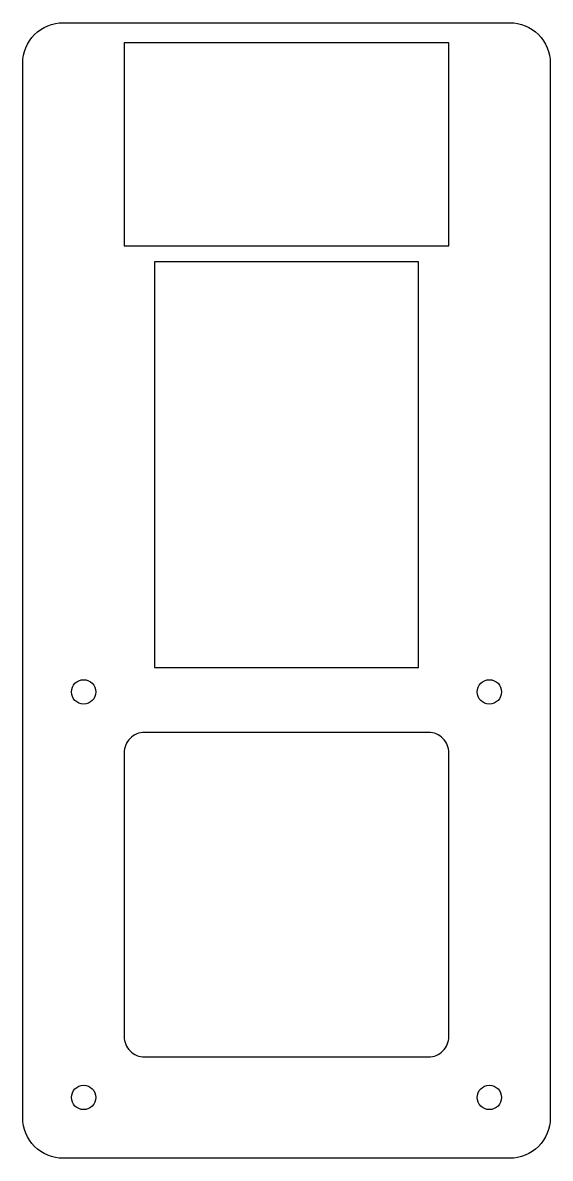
# Model space of a CAD drawing. Header units: millimetres. Extents: x -65 to 65, y -65 to 215.
import ezdxf

# ---------------------------------------------------------------- set-up
doc = ezdxf.new("R2010")
doc.units = ezdxf.units.MM
doc.layers.get('0').update_dxf_attribs({"linetype": 'CONTINUOUS'})

msp = doc.modelspace()

# ---------------------------------------------------------------- linework, layer by layer
for points in [[(55, 215, -0.414214), (65, 205), (65, -55, -0.414214), (55, -65), (-55, -65, -0.414214), (-65, -55), (-65, 205, -0.414214), (-55, 215)], [(-35, -40), (35, -40, 0.414214), (40, -35), (40, 35, 0.414214), (35, 40), (-35, 40, 0.414214), (-40, 35), (-40, -35, 0.414214)]]:
    msp.add_lwpolyline(points, format="xyb", close=True)
for points in [[(-40, 210), (-40, 160), (40, 160), (40, 210)], [(32.5, 56), (32.5, 156), (-32.5, 156), (-32.5, 56)]]:
    msp.add_lwpolyline(points, close=True)
for centre in [(-50, 50), (50, 50), (-50, -50), (50, -50)]:
    msp.add_circle(centre, 3)

doc.saveas('drawing.dxf')
